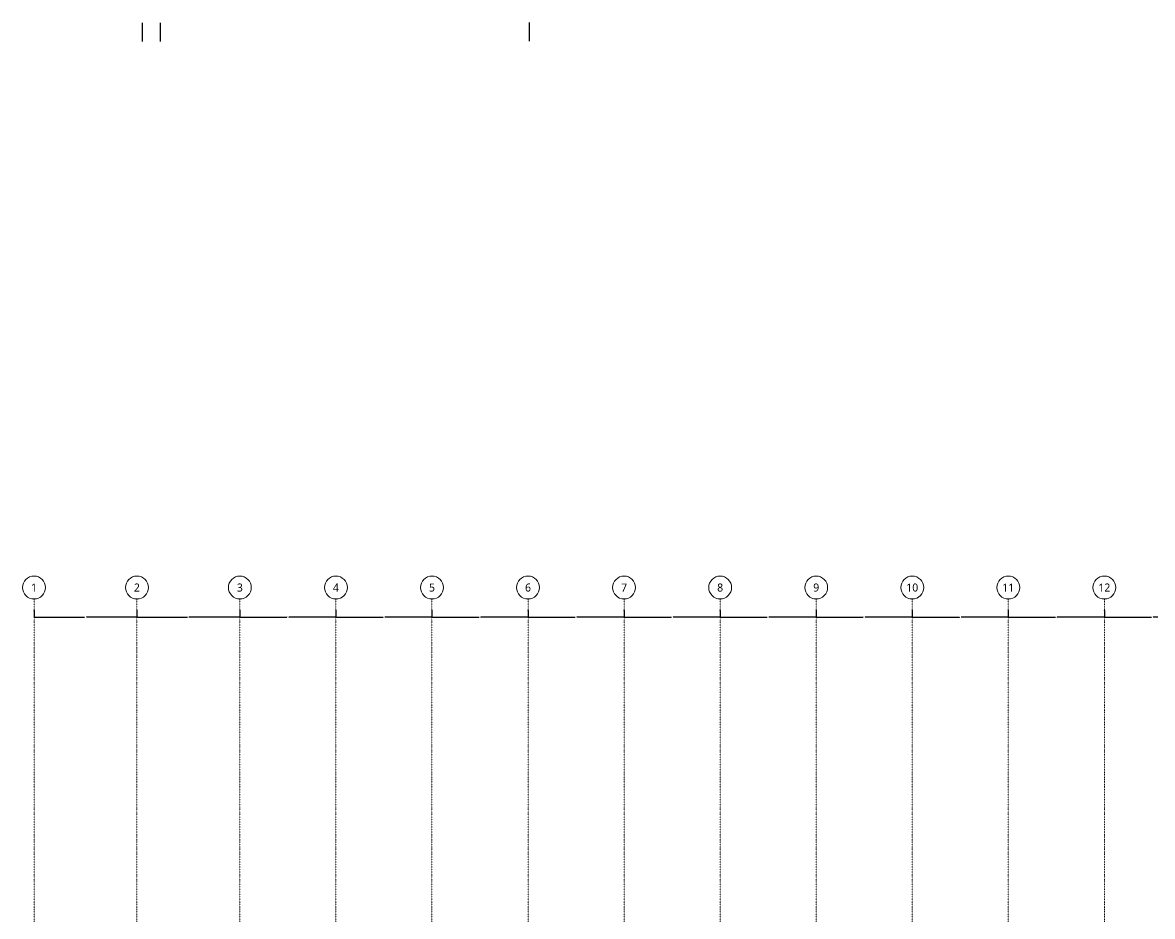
# Model space of a CAD drawing. Extents: x -181672 to 290600, y -29000 to 395522.
# Drawn here: x -1000 to 97800, y 101498 to 179642 of the extents above; entities that cross this region are included whole.
import ezdxf
from ezdxf.enums import TextEntityAlignment as Align

# ---------------------------------------------------------------- set-up
doc = ezdxf.new("R2010")
doc.units = 0
doc.header["$LTSCALE"] = 10
doc.linetypes.add('H12PL2$0$JJP_三點線', pattern=[0.9, 0.3, -0.15, 0, -0.15, 0, -0.15, 0, -0.15])
doc.layers.add('H12PL2$0$A-DIM', color=252, linetype='Continuous')
doc.layers.add('H12PL2$0$S-GRID', color=252, linetype='Continuous')
doc.styles.add('H12PL2$0$dim-txt', font='isocp.shx', dxfattribs={"width": 0.7, "bigfont": 'chineset.shx'})
doc.styles.add('H12PL2$0$Standard', font='', dxfattribs={"width": 0.8})
doc.styles.get('H12PL2$0$Standard').set_extended_font_data('Microsoft JhengHei')
doc.dimstyles.new('H12PL2$0$ARCH-dim-200MM', dxfattribs={"dimscale": 200, "dimtxt": 0.3, "dimasz": 0.1, "dimexe": 0.1, "dimexo": 0.1, "dimgap": 0.05, "dimtad": 1, "dimdec": 0, "dimlfac": 10, "dimrnd": 0.5, "dimdsep": 46, "dimtxsty": 'H12PL2$0$dim-txt', "dimblk": 'H12PL2$0$_Dot', "dimcen": 2, "dimclrd": 256, "dimclre": 256, "dimclrt": 256, "dimadec": 0, "dimazin": 0, "dimtfac": 1, "dimtix": 1, "dimtmove": 2, "dimatfit": 3, "dimldrblk": 'H12PL2$0$_OBLIQUE', "dimfxl": 1, "dimtvp": 1, "dimtolj": 1, "dimarcsym": 0})

# ---------------------------------------------------------------- blocks, each defined once
blk = doc.blocks.new('*D94')
at = {"layer": 'DEFPOINTS', "color": 0, "linetype": 'Continuous', "transparency": 16777216}
for p in [(0, 128250), (9000, 128250), (9000, 127670)]:
    blk.add_point(p, dxfattribs=at)
at = {"layer": 'H12PL2$0$A-DIM', "linetype": 'Continuous', "lineweight": -2, "transparency": 16777216}
for p, q in [((0, 128230), (0, 127650)), ((20, 127670), (4422, 127670)), ((8980, 127670), (4578, 127670)), ((9000, 128230), (9000, 127650))]:
    blk.add_line(p, q, dxfattribs=at)
at = {"layer": 'H12PL2$0$A-DIM', "linetype": 'Continuous', "lineweight": 0, "transparency": 16777216, "insert": (4500, 127670), "char_height": 60, "attachment_point": 5, "style": 'H12PL2$0$dim-txt'}
blk.add_mtext('\\A1;90000', dxfattribs=at)
blk = doc.blocks.new('H12PL2$0$_Dot')
blk = doc.blocks.new('H12PL2$0$_OBLIQUE')
at = {"color": 0, "linetype": 'ByBlock', "lineweight": -2}
blk.add_line((-0.5, -0.5), (0.5, 0.5), dxfattribs=at)
blk = doc.blocks.new('*D95')
at = {"layer": 'DEFPOINTS', "color": 0, "linetype": 'Continuous', "transparency": 16777216}
for p in [(9000, 128250), (18000, 128250), (18000, 127670)]:
    blk.add_point(p, dxfattribs=at)
at = {"layer": 'H12PL2$0$A-DIM', "linetype": 'Continuous', "lineweight": -2, "transparency": 16777216}
for p, q in [((9000, 128230), (9000, 127650)), ((9020, 127670), (13422, 127670)), ((17980, 127670), (13578, 127670)), ((18000, 128230), (18000, 127650))]:
    blk.add_line(p, q, dxfattribs=at)
at = {"layer": 'H12PL2$0$A-DIM', "linetype": 'Continuous', "lineweight": 0, "transparency": 16777216, "insert": (13500, 127670), "char_height": 60, "attachment_point": 5, "style": 'H12PL2$0$dim-txt'}
blk.add_mtext('\\A1;90000', dxfattribs=at)
blk = doc.blocks.new('*D96')
at = {"layer": 'DEFPOINTS', "color": 0, "linetype": 'Continuous', "transparency": 16777216}
for p in [(18000, 128250), (26400, 128250), (26400, 127670)]:
    blk.add_point(p, dxfattribs=at)
at = {"layer": 'H12PL2$0$A-DIM', "linetype": 'Continuous', "lineweight": -2, "transparency": 16777216}
for p, q in [((18000, 128230), (18000, 127650)), ((18020, 127670), (22121, 127670)), ((26380, 127670), (22279, 127670)), ((26400, 128230), (26400, 127650))]:
    blk.add_line(p, q, dxfattribs=at)
at = {"layer": 'H12PL2$0$A-DIM', "linetype": 'Continuous', "lineweight": 0, "transparency": 16777216, "insert": (22200, 127670), "char_height": 60, "attachment_point": 5, "style": 'H12PL2$0$dim-txt'}
blk.add_mtext('\\A1;84000', dxfattribs=at)
blk = doc.blocks.new('*D97')
at = {"layer": 'DEFPOINTS', "color": 0, "linetype": 'Continuous', "transparency": 16777216}
for p in [(26400, 128250), (34800, 128250), (34800, 127670)]:
    blk.add_point(p, dxfattribs=at)
at = {"layer": 'H12PL2$0$A-DIM', "linetype": 'Continuous', "lineweight": -2, "transparency": 16777216}
for p, q in [((26400, 128230), (26400, 127650)), ((26420, 127670), (30521, 127670)), ((34780, 127670), (30679, 127670)), ((34800, 128230), (34800, 127650))]:
    blk.add_line(p, q, dxfattribs=at)
at = {"layer": 'H12PL2$0$A-DIM', "linetype": 'Continuous', "lineweight": 0, "transparency": 16777216, "insert": (30600, 127670), "char_height": 60, "attachment_point": 5, "style": 'H12PL2$0$dim-txt'}
blk.add_mtext('\\A1;84000', dxfattribs=at)
blk = doc.blocks.new('*D98')
at = {"layer": 'DEFPOINTS', "color": 0, "linetype": 'Continuous', "transparency": 16777216}
for p in [(34800, 128250), (43200, 128250), (43200, 127670)]:
    blk.add_point(p, dxfattribs=at)
at = {"layer": 'H12PL2$0$A-DIM', "linetype": 'Continuous', "lineweight": -2, "transparency": 16777216}
for p, q in [((34800, 128230), (34800, 127650)), ((34820, 127670), (38921, 127670)), ((43180, 127670), (39079, 127670)), ((43200, 128230), (43200, 127650))]:
    blk.add_line(p, q, dxfattribs=at)
at = {"layer": 'H12PL2$0$A-DIM', "linetype": 'Continuous', "lineweight": 0, "transparency": 16777216, "insert": (39000, 127670), "char_height": 60, "attachment_point": 5, "style": 'H12PL2$0$dim-txt'}
blk.add_mtext('\\A1;84000', dxfattribs=at)
blk = doc.blocks.new('*D99')
at = {"layer": 'DEFPOINTS', "color": 0, "linetype": 'Continuous', "transparency": 16777216}
for p in [(43200, 128250), (51600, 128250), (51600, 127670)]:
    blk.add_point(p, dxfattribs=at)
at = {"layer": 'H12PL2$0$A-DIM', "linetype": 'Continuous', "lineweight": -2, "transparency": 16777216}
for p, q in [((43200, 128230), (43200, 127650)), ((43220, 127670), (47321, 127670)), ((51580, 127670), (47479, 127670)), ((51600, 128230), (51600, 127650))]:
    blk.add_line(p, q, dxfattribs=at)
at = {"layer": 'H12PL2$0$A-DIM', "linetype": 'Continuous', "lineweight": 0, "transparency": 16777216, "insert": (47400, 127670), "char_height": 60, "attachment_point": 5, "style": 'H12PL2$0$dim-txt'}
blk.add_mtext('\\A1;84000', dxfattribs=at)
blk = doc.blocks.new('*D100')
at = {"layer": 'DEFPOINTS', "color": 0, "linetype": 'Continuous', "transparency": 16777216}
for p in [(51600, 128250), (60000, 128250), (60000, 127670)]:
    blk.add_point(p, dxfattribs=at)
at = {"layer": 'H12PL2$0$A-DIM', "linetype": 'Continuous', "lineweight": -2, "transparency": 16777216}
for p, q in [((51600, 128230), (51600, 127650)), ((51620, 127670), (55721, 127670)), ((59980, 127670), (55879, 127670)), ((60000, 128230), (60000, 127650))]:
    blk.add_line(p, q, dxfattribs=at)
at = {"layer": 'H12PL2$0$A-DIM', "linetype": 'Continuous', "lineweight": 0, "transparency": 16777216, "insert": (55800, 127670), "char_height": 60, "attachment_point": 5, "style": 'H12PL2$0$dim-txt'}
blk.add_mtext('\\A1;84000', dxfattribs=at)
blk = doc.blocks.new('*D101')
at = {"layer": 'DEFPOINTS', "color": 0, "linetype": 'Continuous', "transparency": 16777216}
for p in [(60000, 128250), (68400, 128250), (68400, 127670)]:
    blk.add_point(p, dxfattribs=at)
at = {"layer": 'H12PL2$0$A-DIM', "linetype": 'Continuous', "lineweight": -2, "transparency": 16777216}
for p, q in [((60000, 128230), (60000, 127650)), ((60020, 127670), (64121, 127670)), ((68380, 127670), (64279, 127670)), ((68400, 128230), (68400, 127650))]:
    blk.add_line(p, q, dxfattribs=at)
at = {"layer": 'H12PL2$0$A-DIM', "linetype": 'Continuous', "lineweight": 0, "transparency": 16777216, "insert": (64200, 127670), "char_height": 60, "attachment_point": 5, "style": 'H12PL2$0$dim-txt'}
blk.add_mtext('\\A1;84000', dxfattribs=at)
blk = doc.blocks.new('*D102')
at = {"layer": 'DEFPOINTS', "color": 0, "linetype": 'Continuous', "transparency": 16777216}
for p in [(68400, 128250), (76800, 128250), (76800, 127670)]:
    blk.add_point(p, dxfattribs=at)
at = {"layer": 'H12PL2$0$A-DIM', "linetype": 'Continuous', "lineweight": -2, "transparency": 16777216}
for p, q in [((68400, 128230), (68400, 127650)), ((68420, 127670), (72521, 127670)), ((76780, 127670), (72679, 127670)), ((76800, 128230), (76800, 127650))]:
    blk.add_line(p, q, dxfattribs=at)
at = {"layer": 'H12PL2$0$A-DIM', "linetype": 'Continuous', "lineweight": 0, "transparency": 16777216, "insert": (72600, 127670), "char_height": 60, "attachment_point": 5, "style": 'H12PL2$0$dim-txt'}
blk.add_mtext('\\A1;84000', dxfattribs=at)
blk = doc.blocks.new('*D103')
at = {"layer": 'DEFPOINTS', "color": 0, "linetype": 'Continuous', "transparency": 16777216}
for p in [(76800, 128250), (85200, 128250), (85200, 127670)]:
    blk.add_point(p, dxfattribs=at)
at = {"layer": 'H12PL2$0$A-DIM', "linetype": 'Continuous', "lineweight": -2, "transparency": 16777216}
for p, q in [((76800, 128230), (76800, 127650)), ((76820, 127670), (80921, 127670)), ((85180, 127670), (81079, 127670)), ((85200, 128230), (85200, 127650))]:
    blk.add_line(p, q, dxfattribs=at)
at = {"layer": 'H12PL2$0$A-DIM', "linetype": 'Continuous', "lineweight": 0, "transparency": 16777216, "insert": (81000, 127670), "char_height": 60, "attachment_point": 5, "style": 'H12PL2$0$dim-txt'}
blk.add_mtext('\\A1;84000', dxfattribs=at)
blk = doc.blocks.new('*D104')
at = {"layer": 'DEFPOINTS', "color": 0, "linetype": 'Continuous', "transparency": 16777216}
for p in [(85200, 128250), (93600, 128250), (93600, 127670)]:
    blk.add_point(p, dxfattribs=at)
at = {"layer": 'H12PL2$0$A-DIM', "linetype": 'Continuous', "lineweight": -2, "transparency": 16777216}
for p, q in [((85200, 128230), (85200, 127650)), ((85220, 127670), (89321, 127670)), ((93580, 127670), (89479, 127670)), ((93600, 128230), (93600, 127650))]:
    blk.add_line(p, q, dxfattribs=at)
at = {"layer": 'H12PL2$0$A-DIM', "linetype": 'Continuous', "lineweight": 0, "transparency": 16777216, "insert": (89400, 127670), "char_height": 60, "attachment_point": 5, "style": 'H12PL2$0$dim-txt'}
blk.add_mtext('\\A1;84000', dxfattribs=at)
blk = doc.blocks.new('*D105')
at = {"layer": 'DEFPOINTS', "color": 0, "linetype": 'Continuous', "transparency": 16777216}
for p in [(93600, 128250), (102000, 128250), (102000, 127670)]:
    blk.add_point(p, dxfattribs=at)
at = {"layer": 'H12PL2$0$A-DIM', "linetype": 'Continuous', "lineweight": -2, "transparency": 16777216}
for p, q in [((93600, 128230), (93600, 127650)), ((93620, 127670), (97721, 127670)), ((101980, 127670), (97879, 127670)), ((102000, 128230), (102000, 127650))]:
    blk.add_line(p, q, dxfattribs=at)
at = {"layer": 'H12PL2$0$A-DIM', "linetype": 'Continuous', "lineweight": 0, "transparency": 16777216, "insert": (97800, 127670), "char_height": 60, "attachment_point": 5, "style": 'H12PL2$0$dim-txt'}
blk.add_mtext('\\A1;84000', dxfattribs=at)
blk = doc.blocks.new('XFM7Q20PCW-200K')
for p, q in [((9444, 179634), (9444, 178002)), ((11044, 179634), (11044, 178002)), ((43287, 179642), (43287, 178010))]:
    blk.add_line(p, q)
blk = doc.blocks.new('H12PL2')
at = {"layer": 'H12PL2$0$S-GRID', "linetype": 'H12PL2$0$JJP_三點線', "lineweight": 0}
for p, q in [((0, 128250), (0, 129250)), ((9000, 128250), (9000, 129250)), ((18000, 128250), (18000, 129250)), ((26400, 128250), (26400, 129250)), ((34800, 128250), (34800, 129250)), ((43200, 128250), (43200, 129250)), ((51600, 128250), (51600, 129250)), ((60000, 128250), (60000, 129250)), ((68400, 128250), (68400, 129250)), ((76800, 128250), (76800, 129250)), ((85200, 128250), (85200, 129250)), ((93600, 128250), (93600, 129250)), ((0, 128250), (0, -28000)), ((9000, 128250), (9000, -28000)), ((18000, 128250), (18000, -28000)), ((26400, 128250), (26400, -28000)), ((34800, 128250), (34800, -28000)), ((43200, 128250), (43200, -28000)), ((51600, 128250), (51600, -28000)), ((60000, 128250), (60000, -28000)), ((68400, 128250), (68400, -28000)), ((76800, 128250), (76800, -28000)), ((85200, 128250), (85200, -28000)), ((93600, 128250), (93600, -28000))]:
    blk.add_line(p, q, dxfattribs=at)
at = {"layer": 'H12PL2$0$S-GRID', "lineweight": 0}
for centre in [(0, 130250), (9000, 130250), (18000, 130250), (26400, 130250), (34800, 130250), (43200, 130250), (51600, 130250), (60000, 130250), (68400, 130250), (76800, 130250), (85200, 130250), (93600, 130250)]:
    blk.add_circle(centre, 1000, dxfattribs=at)
at = {"layer": 'H12PL2$0$S-GRID', "linetype": 'H12PL2$0$JJP_三點線', "lineweight": 0}
for p in [(0, 128250), (0, 128250), (9000, 128250), (9000, 128250), (18000, 128250), (18000, 128250), (26400, 128250), (26400, 128250), (34800, 128250), (34800, 128250), (43200, 128250), (43200, 128250), (51600, 128250), (51600, 128250), (60000, 128250), (60000, 128250), (68400, 128250), (68400, 128250), (76800, 128250), (76800, 128250), (85200, 128250), (85200, 128250), (93600, 128250), (93600, 128250)]:
    blk.add_point(p, dxfattribs=at)
at = {"layer": 'H12PL2$0$S-GRID', "style": 'H12PL2$0$Standard'}
for s, p in [('1', (0, 130602.36)), ('2', (9000, 130600)), ('3', (18000, 130600)), ('4', (26400, 130600)), ('5', (34800, 130600)), ('6', (43200, 130600)), ('7', (51600, 130600)), ('8', (60000, 130600)), ('9', (68400, 130600)), ('10', (76800, 130602.36)), ('11', (85200, 130602.36)), ('12', (93600, 130602.36))]:
    blk.add_text(s, height=700, dxfattribs=at).set_placement(p, align=Align.TOP_CENTER)
at = {"layer": 'H12PL2$0$A-DIM', "linetype": 'Continuous', "lineweight": 0}
for base, p1, p2, picture, middle in [((9000, 127670), (0, 128250), (9000, 128250), '*D94', (4500, 127670)), ((18000, 127670), (9000, 128250), (18000, 128250), '*D95', (13500, 127670)), ((26400, 127670), (18000, 128250), (26400, 128250), '*D96', (22200, 127670)), ((34800, 127670), (26400, 128250), (34800, 128250), '*D97', (30600, 127670)), ((43200, 127670), (34800, 128250), (43200, 128250), '*D98', (39000, 127670)), ((51600, 127670), (43200, 128250), (51600, 128250), '*D99', (47400, 127670)), ((60000, 127670), (51600, 128250), (60000, 128250), '*D100', (55800, 127670)), ((68400, 127670), (60000, 128250), (68400, 128250), '*D101', (64200, 127670)), ((76800, 127670), (68400, 128250), (76800, 128250), '*D102', (72600, 127670)), ((85200, 127670), (76800, 128250), (85200, 128250), '*D103', (81000, 127670)), ((93600, 127670), (85200, 128250), (93600, 128250), '*D104', (89400, 127670)), ((102000, 127670), (93600, 128250), (102000, 128250), '*D105', (97800, 127670))]:
    dim = blk.add_linear_dim(base=base, p1=p1, p2=p2, dimstyle='H12PL2$0$ARCH-dim-200MM', dxfattribs=at)
    dim.commit()
    dim.dimension.update_dxf_attribs({"geometry": picture, "text_midpoint": middle, "dimtype": 128})

msp = doc.modelspace()

# ---------------------------------------------------------------- block references
for name in ['XFM7Q20PCW-200K', 'H12PL2']:
    msp.add_blockref(name, (0, 0))

doc.saveas('drawing.dxf')
